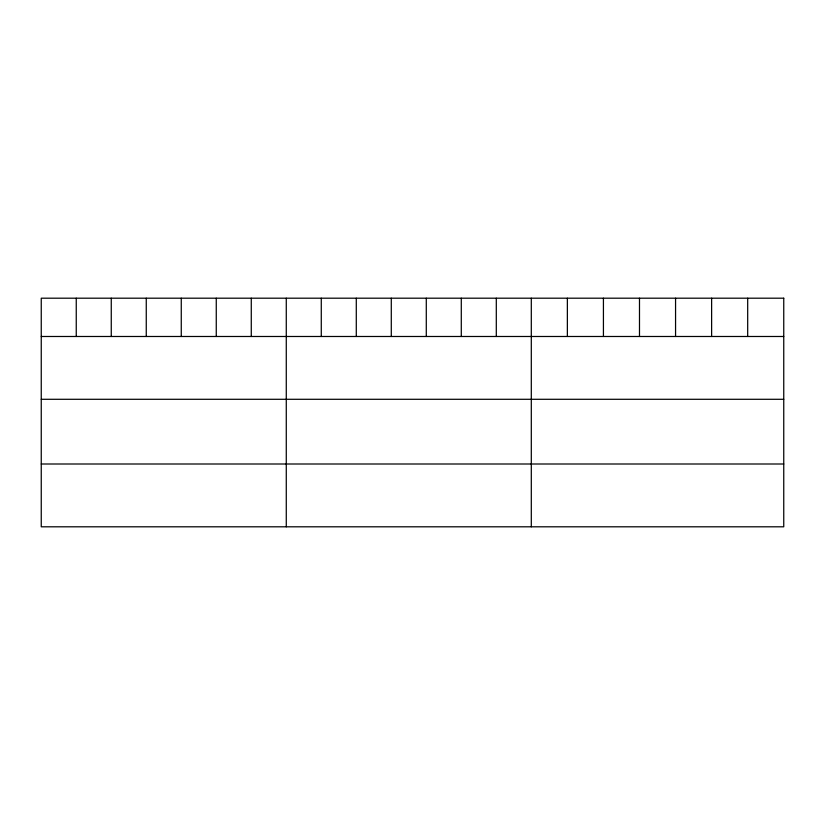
<?xml version="1.0" encoding="UTF-8"?>
<svg xmlns="http://www.w3.org/2000/svg" width="825" height="825" viewBox="0 0 825 825"><rect width="100%" height="100%" fill="white"/><g stroke="black" fill="none" stroke-linecap="round" stroke-linejoin="round"><path stroke-width="1.24" d="M41.25 336.487L783.75 336.487M41.25 399.29L783.75 399.29M41.25 464.001L783.75 464.001M747.687 298.196L747.687 336.487M711.624 298.196L711.624 336.487M675.562 298.196L675.562 336.487M639.488 298.196L639.488 336.487M603.426 298.196L603.426 336.487M567.363 298.196L567.363 336.487M531.3 298.196L531.3 526.804M496.299 298.196L496.299 336.487M461.288 298.196L461.288 336.487M426.288 298.196L426.288 336.487M391.287 298.196L391.287 336.487M356.287 298.196L356.287 336.487M321.276 298.196L321.276 336.487M286.275 298.196L286.275 526.804M251.274 298.196L251.274 336.487M216.263 298.196L216.263 336.487M181.263 298.196L181.263 336.487M146.262 298.196L146.262 336.487M111.262 298.196L111.262 336.487M76.251 298.196L76.251 336.487M783.75 298.196L41.25 298.196L41.25 526.804L783.75 526.804L783.75 298.196"/></g></svg>
